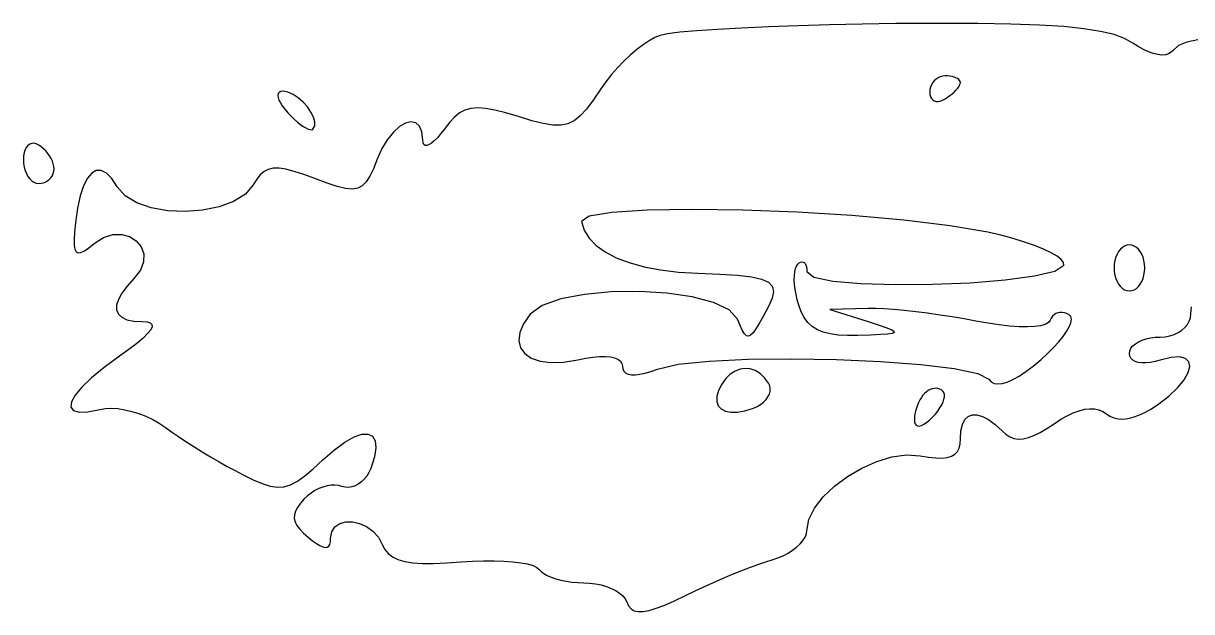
# Model space of a CAD drawing. Header units: millimetres. Extents: x 0 to 1242, y -2208 to 0.
# Drawn here: x 629 to 705, y -625.9 to -587.6 of the extents above; entities that cross this region are included whole.
import ezdxf

# ---------------------------------------------------------------- set-up
doc = ezdxf.new("R2010")
doc.units = ezdxf.units.MM
doc.layers.get('0').update_dxf_attribs({"linetype": 'CONTINUOUS'})

msp = doc.modelspace()

# ---------------------------------------------------------------- linework, layer by layer
for p, q in [((677.514616, -587.80448), (675.75575, -587.8835)), ((679.430418, -587.735), (677.514616, -587.80448)), ((681.470912, -587.67668), (679.430418, -587.735)), ((683.603854, -587.63114), (681.470912, -587.67668)), ((685.797, -587.6), (683.603854, -587.63114)), ((688.638073, -587.580552), (685.797, -587.6)), ((691.127264, -587.588296), (688.638073, -587.580552)), ((693.288231, -587.625164), (691.127264, -587.588296)), ((695.144632, -587.693088), (693.288231, -587.625164)), ((696.720125, -587.794), (695.144632, -587.693088)), ((698.038368, -587.929832), (696.720125, -587.794)), ((670.104669, -588.503459), (669.733472, -588.708152)), ((670.444, -588.365), (670.104669, -588.503459)), ((670.934526, -588.26258), (670.444, -588.365)), ((671.743208, -588.1616), (670.934526, -588.26258)), ((672.837802, -588.06368), (671.743208, -588.1616)), ((674.186064, -587.97044), (672.837802, -588.06368)), ((675.75575, -587.8835), (674.186064, -587.97044)), ((699.123019, -588.102516), (698.038368, -587.929832)), ((699.997736, -588.313984), (699.123019, -588.102516)), ((700.686177, -588.566168), (699.997736, -588.313984)), ((701.212, -588.861), (700.686177, -588.566168)), ((668.927856, -589.286936), (668.509625, -589.646375)), ((669.338503, -588.971753), (668.927856, -589.286936)), ((669.733472, -588.708152), (669.338503, -588.971753)), ((701.566889, -589.092925), (701.212, -588.861)), ((701.910552, -589.28492), (701.566889, -589.092925)), ((702.239683, -589.436415), (701.910552, -589.28492)), ((703.859, -589.315), (703.724161, -589.462965)), ((704.197292, -589.0258), (703.859, -589.315)), ((704.744216, -588.80296), (704.197292, -589.0258)), ((705.450344, -588.64612), (704.744216, -588.80296)), ((668.091904, -590.042744), (667.682787, -590.468717)), ((668.509625, -589.646375), (668.091904, -590.042744)), ((702.550976, -589.54684), (702.239683, -589.436415)), ((702.841125, -589.615625), (702.550976, -589.54684)), ((703.106824, -589.6422), (702.841125, -589.615625)), ((703.344767, -589.625995), (703.106824, -589.6422)), ((703.551648, -589.56644), (703.344767, -589.625995)), ((703.724161, -589.462965), (703.551648, -589.56644)), ((667.682787, -590.468717), (667.290368, -590.916968)), ((666.922741, -591.380171), (666.588, -591.851)), ((667.290368, -590.916968), (666.922741, -591.380171)), ((688.11205, -591.573594), (688.0512, -591.725376)), ((688.1936, -591.434808), (688.11205, -591.573594)), ((688.29375, -591.31125), (688.1936, -591.434808)), ((688.4104, -591.205152), (688.29375, -591.31125)), ((688.54145, -591.118746), (688.4104, -591.205152)), ((688.6848, -591.054264), (688.54145, -591.118746)), ((688.83835, -591.013938), (688.6848, -591.054264)), ((689, -591), (688.83835, -591.013938)), ((689.16165, -591.005787), (689, -591)), ((689.3152, -591.022536), (689.16165, -591.005787)), ((689.45855, -591.049329), (689.3152, -591.022536)), ((689.5896, -591.085248), (689.45855, -591.049329)), ((689.70625, -591.129375), (689.5896, -591.085248)), ((689.8064, -591.180792), (689.70625, -591.129375)), ((689.88795, -591.238581), (689.8064, -591.180792)), ((689.9488, -591.301824), (689.88795, -591.238581)), ((689.88795, -591.712647), (689.9488, -591.611808)), ((689.98685, -591.369603), (689.9488, -591.301824)), ((689.9488, -591.611808), (689.98685, -591.520521)), ((690, -591.441), (689.98685, -591.369603)), ((689.98685, -591.520521), (690, -591.441)), ((645.596414, -592.156843), (645.573008, -592.270976)), ((645.573008, -592.270976), (645.58775, -592.411125)), ((645.58775, -592.411125), (645.639992, -592.574344)), ((645.658616, -592.071672), (645.596414, -592.156843)), ((645.760262, -592.018409), (645.658616, -592.071672)), ((645.902, -592), (645.760262, -592.018409)), ((646.224789, -592.05382), (645.902, -592)), ((646.560112, -592.20232), (646.224789, -592.05382)), ((646.892603, -592.42606), (646.560112, -592.20232)), ((647.206896, -592.7056), (646.892603, -592.42606)), ((666.588, -591.851), (666.091667, -592.576484)), ((688.01315, -591.887922), (688, -592.059)), ((688, -592.059), (688.01315, -592.221954)), ((688, -592.059), (688, -592.059)), ((688.0512, -591.725376), (688.01315, -591.887922)), ((688.01315, -592.221954), (688.0512, -592.360992)), ((688.0512, -592.360992), (688.11205, -592.475178)), ((689, -592.5), (689.16165, -592.394289)), ((689.16165, -592.394289), (689.3152, -592.282632)), ((689.3152, -592.282632), (689.45855, -592.167243)), ((689.45855, -592.167243), (689.5896, -592.050336)), ((689.5896, -592.050336), (689.70625, -591.934125)), ((689.70625, -591.934125), (689.8064, -591.820824)), ((689.8064, -591.820824), (689.88795, -591.712647)), ((645.639992, -592.574344), (645.729086, -592.757687)), ((645.729086, -592.757687), (645.854384, -592.958208)), ((645.854384, -592.958208), (646.015238, -593.172961)), ((646.015238, -593.172961), (646.211, -593.399)), ((647.487625, -593.0215), (647.206896, -592.7056)), ((647.719424, -593.35432), (647.487625, -593.0215)), ((658.1365, -593.117), (657.747128, -593.226896)), ((658.579272, -593.083424), (658.1365, -593.117)), ((659.092376, -593.123252), (658.579272, -593.083424)), ((659.692744, -593.233568), (659.092376, -593.123252)), ((665.654776, -593.157872), (665.251689, -593.603768)), ((666.091667, -592.576484), (665.654776, -593.157872)), ((688.11205, -592.475178), (688.1936, -592.563576)), ((688.1936, -592.563576), (688.29375, -592.62525)), ((688.29375, -592.62525), (688.4104, -592.659264)), ((688.4104, -592.659264), (688.54145, -592.664682)), ((688.54145, -592.664682), (688.6848, -592.640568)), ((688.6848, -592.640568), (688.83835, -592.585986)), ((688.83835, -592.585986), (689, -592.5)), ((646.211, -593.399), (646.423995, -593.620927)), ((646.211, -593.399), (646.211, -593.399)), ((646.423995, -593.620927), (646.63528, -593.823216)), ((646.63528, -593.823216), (646.841405, -594.003629)), ((647.886927, -593.68462), (647.719424, -593.35432)), ((647.974768, -593.99296), (647.886927, -593.68462)), ((657.060856, -593.687312), (656.730092, -594.043664)), ((657.394224, -593.416028), (657.060856, -593.687312)), ((657.747128, -593.226896), (657.394224, -593.416028)), ((660.397308, -593.411456), (659.692744, -593.233568)), ((661.223, -593.654), (660.397308, -593.411456)), ((662.107323, -593.915636), (661.223, -593.654)), ((662.845984, -594.102008), (662.107323, -593.915636)), ((664.856768, -593.922776), (664.444375, -594.1235)), ((665.251689, -593.603768), (664.856768, -593.922776)), ((646.841405, -594.003629), (647.03892, -594.159928)), ((647.03892, -594.159928), (647.224375, -594.289875)), ((647.224375, -594.289875), (647.39432, -594.391232)), ((647.39432, -594.391232), (647.545305, -594.461761)), ((647.545305, -594.461761), (647.67388, -594.499224)), ((647.67388, -594.499224), (647.776595, -594.501383)), ((647.776595, -594.501383), (647.85, -594.466)), ((647.85, -594.466), (647.967581, -594.2599)), ((647.967581, -594.2599), (647.974768, -593.99296)), ((653.088657, -594.659126), (652.701248, -595.137304)), ((653.484544, -594.304032), (653.088657, -594.659126)), ((653.870375, -594.07975), (653.484544, -594.304032)), ((654.227616, -593.994008), (653.870375, -594.07975)), ((654.537733, -594.054534), (654.227616, -593.994008)), ((654.782192, -594.269056), (654.537733, -594.054534)), ((654.942459, -594.645302), (654.782192, -594.269056)), ((655, -595.191), (654.942459, -594.645302)), ((656.385, -594.488), (656.161054, -594.778575)), ((656.730092, -594.043664), (656.385, -594.488)), ((663.464621, -594.204512), (662.845984, -594.102008)), ((663.988872, -594.214544), (663.464621, -594.204512)), ((664.444375, -594.1235), (663.988872, -594.214544)), ((629.4104, -595.437536), (629.29375, -595.521625)), ((629.54145, -595.391343), (629.4104, -595.437536)), ((629.6848, -595.385032), (629.54145, -595.391343)), ((629.83835, -595.420589), (629.6848, -595.385032)), ((630, -595.5), (629.83835, -595.420589)), ((652.701248, -595.137304), (652.340851, -595.730838)), ((655.018206, -595.358615), (655, -595.191)), ((655.070888, -595.46944), (655.018206, -595.358615)), ((655.155142, -595.524945), (655.070888, -595.46944)), ((655.568296, -595.37424), (655.40675, -595.475875)), ((655.749798, -595.223165), (655.568296, -595.37424)), ((655.948352, -595.02412), (655.749798, -595.223165)), ((656.161054, -594.778575), (655.948352, -595.02412)), ((629.01315, -596.197221), (629, -596.441)), ((629.0512, -595.981408), (629.01315, -596.197221)), ((629.11205, -595.795547), (629.0512, -595.981408)), ((629.1936, -595.641624), (629.11205, -595.795547)), ((629.29375, -595.521625), (629.1936, -595.641624)), ((630.16165, -595.612286), (630, -595.5)), ((630.3152, -595.742968), (630.16165, -595.612286)), ((630.45855, -595.888782), (630.3152, -595.742968)), ((630.5896, -596.046464), (630.45855, -595.888782)), ((630.70625, -596.21275), (630.5896, -596.046464)), ((630.8064, -596.384376), (630.70625, -596.21275)), ((652.340851, -595.730838), (652.026, -596.432)), ((655.268064, -595.5266), (655.155142, -595.524945)), ((655.40675, -595.475875), (655.268064, -595.5266)), ((629, -596.441), (629.01315, -596.692903)), ((629, -596.441), (629, -596.441)), ((629.01315, -596.692903), (629.0512, -596.932224)), ((629.0512, -596.932224), (629.11205, -597.155681)), ((630.88795, -596.558078), (630.8064, -596.384376)), ((630.9488, -596.730592), (630.88795, -596.558078)), ((630.98685, -596.898654), (630.9488, -596.730592)), ((631, -597.059), (630.98685, -596.898654)), ((652.026, -596.432), (651.782516, -597.044075)), ((629.11205, -597.155681), (629.1936, -597.359992)), ((629.1936, -597.359992), (629.29375, -597.541875)), ((629.29375, -597.541875), (629.4104, -597.698048)), ((629.4104, -597.698048), (629.54145, -597.825229)), ((630.5896, -597.817952), (630.70625, -597.72375)), ((630.70625, -597.72375), (630.8064, -597.614008)), ((630.8064, -597.614008), (630.88795, -597.490694)), ((630.88795, -597.490694), (630.9488, -597.355776)), ((630.9488, -597.355776), (630.98685, -597.211222)), ((630.98685, -597.211222), (631, -597.059)), ((633.169048, -597.657336), (632.919934, -598.153213)), ((633.44725, -597.323375), (633.169048, -597.657336)), ((633.749752, -597.155464), (633.44725, -597.323375)), ((634.071766, -597.157737), (633.749752, -597.155464)), ((634.408504, -597.334328), (634.071766, -597.157737)), ((634.755178, -597.689371), (634.408504, -597.334328)), ((635.107, -598.227), (634.755178, -597.689371)), ((644.192276, -597.727958), (643.97, -598.09)), ((644.420528, -597.440784), (644.192276, -597.727958)), ((644.667392, -597.227206), (644.420528, -597.440784)), ((644.945504, -597.085952), (644.667392, -597.227206)), ((645.2675, -597.01575), (644.945504, -597.085952)), ((645.646016, -597.015328), (645.2675, -597.01575)), ((646.093688, -597.083414), (645.646016, -597.015328)), ((646.623152, -597.218736), (646.093688, -597.083414)), ((647.247044, -597.420022), (646.623152, -597.218736)), ((647.978, -597.686), (647.247044, -597.420022)), ((648.771204, -597.977075), (647.978, -597.686)), ((651.553648, -597.5324), (651.320472, -597.902825)), ((651.782516, -597.044075), (651.553648, -597.5324)), ((629.54145, -597.825229), (629.6848, -597.920136)), ((629.6848, -597.920136), (629.83835, -597.979487)), ((629.83835, -597.979487), (630, -598)), ((630, -598), (630.16165, -597.987638)), ((630.16165, -597.987638), (630.3152, -597.951864)), ((630.3152, -597.951864), (630.45855, -597.894646)), ((630.45855, -597.894646), (630.5896, -597.817952)), ((632.919934, -598.153213), (632.704696, -598.806872)), ((635.620898, -598.81927), (635.107, -598.227)), ((643.97, -598.09), (643.450162, -598.69815)), ((649.427632, -598.1912), (648.771204, -597.977075)), ((649.966208, -598.322525), (649.427632, -598.1912)), ((650.405856, -598.3652), (649.966208, -598.322525)), ((650.7655, -598.313375), (650.405856, -598.3652)), ((651.064064, -598.1612), (650.7655, -598.313375)), ((651.320472, -597.902825), (651.064064, -598.1612)), ((632.704696, -598.806872), (632.528122, -599.614179)), ((636.381744, -599.27432), (635.620898, -598.81927)), ((642.684696, -599.17676), (641.735174, -599.52487)), ((643.450162, -598.69815), (642.684696, -599.17676)), ((632.528122, -599.614179), (632.395, -600.571)), ((637.327966, -599.59311), (636.381744, -599.27432)), ((638.397992, -599.7766), (637.327966, -599.59311)), ((639.53025, -599.82575), (638.397992, -599.7766)), ((640.663168, -599.74152), (639.53025, -599.82575)), ((641.735174, -599.52487), (640.663168, -599.74152)), ((667.313424, -599.883912), (665.820713, -600.127244)), ((669.609091, -599.742808), (667.313424, -599.883912)), ((672.512672, -599.698736), (669.609091, -599.742808)), ((675.829125, -599.7465), (672.512672, -599.698736)), ((679.363408, -599.880904), (675.829125, -599.7465)), ((682.920479, -600.096752), (679.363408, -599.880904)), ((632.395, -600.571), (632.338914, -601.164454)), ((665.820713, -600.127244), (665.326, -600.478)), ((665.326, -600.478), (665.500531, -601.041674)), ((665.326, -600.478), (665.326, -600.478)), ((686.305296, -600.388848), (682.920479, -600.096752)), ((689.322817, -600.751996), (686.305296, -600.388848)), ((691.778, -601.181), (689.322817, -600.751996)), ((632.338914, -601.164454), (632.311832, -601.644472)), ((633.603, -601.915), (634.216445, -601.5216)), ((634.216445, -601.5216), (634.8256, -601.33184)), ((634.8256, -601.33184), (635.402595, -601.32118)), ((635.402595, -601.32118), (635.91956, -601.46508)), ((635.91956, -601.46508), (636.348625, -601.739)), ((665.500531, -601.041674), (665.820928, -601.562112)), ((692.626889, -601.379992), (691.778, -601.181)), ((693.424832, -601.594176), (692.626889, -601.379992)), ((632.311832, -601.644472), (632.317618, -602.015338)), ((632.317618, -602.015338), (632.360136, -602.281336)), ((632.360136, -602.281336), (632.44325, -602.44675)), ((632.974808, -602.382328), (633.258946, -602.188246)), ((633.258946, -602.188246), (633.603, -601.915)), ((636.348625, -601.739), (636.66192, -602.1184)), ((636.66192, -602.1184), (636.831575, -602.57874)), ((665.820928, -601.562112), (666.281197, -602.036638)), ((666.281197, -602.036638), (666.875344, -602.462576)), ((694.161443, -601.819064), (693.424832, -601.594176)), ((694.826336, -602.050168), (694.161443, -601.819064)), ((695.409125, -602.283), (694.826336, -602.050168)), ((695.899424, -602.513072), (695.409125, -602.283)), ((700.4104, -602.2904), (700.29375, -602.440625)), ((700.54145, -602.168075), (700.4104, -602.2904)), ((700.6848, -602.0768), (700.54145, -602.168075)), ((700.83835, -602.019725), (700.6848, -602.0768)), ((701, -602), (700.83835, -602.019725)), ((701.16165, -602.019725), (701, -602)), ((701.3152, -602.0768), (701.16165, -602.019725)), ((701.45855, -602.168075), (701.3152, -602.0768)), ((701.5896, -602.2904), (701.45855, -602.168075)), ((701.70625, -602.440625), (701.5896, -602.2904)), ((632.44325, -602.44675), (632.570824, -602.515864)), ((632.570824, -602.515864), (632.746722, -602.492962)), ((632.746722, -602.492962), (632.974808, -602.382328)), ((636.831575, -602.57874), (636.82972, -603.09548)), ((666.875344, -602.462576), (667.597375, -602.83725)), ((667.597375, -602.83725), (668.441296, -603.157984)), ((696.286847, -602.735896), (695.899424, -602.513072)), ((696.561008, -602.946984), (696.286847, -602.735896)), ((696.711521, -603.141848), (696.561008, -602.946984)), ((700.0512, -603.0272), (700.01315, -603.257525)), ((700.11205, -602.812175), (700.0512, -603.0272)), ((700.1936, -602.6156), (700.11205, -602.812175)), ((700.29375, -602.440625), (700.1936, -602.6156)), ((701.8064, -602.6156), (701.70625, -602.440625)), ((701.88795, -602.812175), (701.8064, -602.6156)), ((701.9488, -603.0272), (701.88795, -602.812175)), ((701.98685, -603.257525), (701.9488, -603.0272)), ((636.628485, -603.64408), (636.2, -604.2)), ((636.82972, -603.09548), (636.628485, -603.64408)), ((668.441296, -603.157984), (669.401113, -603.422102)), ((669.401113, -603.422102), (670.470832, -603.626928)), ((670.470832, -603.626928), (671.644459, -603.769786)), ((671.644459, -603.769786), (672.916, -603.848)), ((679.187496, -604.008288), (679.211288, -603.761559)), ((679.211288, -603.761559), (679.256032, -603.550536)), ((679.256032, -603.550536), (679.321884, -603.380817)), ((679.321884, -603.380817), (679.409, -603.258)), ((679.409, -603.258), (679.504523, -603.17662)), ((679.504523, -603.17662), (679.595264, -603.1268)), ((679.595264, -603.1268), (679.679981, -603.10752)), ((679.679981, -603.10752), (679.757432, -603.11776)), ((679.757432, -603.11776), (679.826375, -603.1565)), ((679.826375, -603.1565), (679.885568, -603.22272)), ((679.885568, -603.22272), (679.933769, -603.3154)), ((679.933769, -603.3154), (679.969736, -603.43352)), ((679.969736, -603.43352), (679.992227, -603.57606)), ((679.992227, -603.57606), (680, -603.742)), ((680, -603.742), (680.455883, -604.102186)), ((694.810496, -604.025872), (696.147107, -603.702634)), ((696.147107, -603.702634), (696.728, -603.316)), ((696.728, -603.316), (696.711521, -603.141848)), ((700.01315, -603.257525), (700, -603.5)), ((700, -603.5), (700.01315, -603.742475)), ((700, -603.5), (700, -603.5)), ((700.01315, -603.742475), (700.0512, -603.9728)), ((701.9488, -603.9728), (701.98685, -603.742475)), ((702, -603.5), (701.98685, -603.257525)), ((701.98685, -603.742475), (702, -603.5)), ((636.2, -604.2), (635.747503, -604.691257)), ((672.916, -603.848), (674.339417, -603.905583)), ((674.339417, -603.905583), (675.490776, -603.979864)), ((675.490776, -603.979864), (676.388839, -604.083341)), ((676.388839, -604.083341), (677.052368, -604.228512)), ((677.052368, -604.228512), (677.500125, -604.427875)), ((677.500125, -604.427875), (677.750872, -604.693928)), ((679.1845, -604.285125), (679.187496, -604.008288)), ((679.202144, -604.586472), (679.1845, -604.285125)), ((679.240272, -604.906731), (679.202144, -604.586472)), ((680.455883, -604.102186), (681.695264, -604.359808)), ((681.695264, -604.359808), (683.525741, -604.519762)), ((683.525741, -604.519762), (685.754912, -604.586944)), ((685.754912, -604.586944), (688.190375, -604.56625)), ((688.190375, -604.56625), (690.639728, -604.462576)), ((690.639728, -604.462576), (692.910569, -604.280818)), ((692.910569, -604.280818), (694.810496, -604.025872)), ((700.0512, -603.9728), (700.11205, -604.187825)), ((700.11205, -604.187825), (700.1936, -604.3844)), ((700.1936, -604.3844), (700.29375, -604.559375)), ((700.29375, -604.559375), (700.4104, -604.7096)), ((701.5896, -604.7096), (701.70625, -604.559375)), ((701.70625, -604.559375), (701.8064, -604.3844)), ((701.8064, -604.3844), (701.88795, -604.187825)), ((701.88795, -604.187825), (701.9488, -603.9728)), ((635.409024, -605.143616), (635.183981, -605.554059)), ((635.747503, -604.691257), (635.409024, -605.143616)), ((665.529244, -605.222828), (663.995256, -605.512592)), ((667.265288, -605.068376), (665.529244, -605.222828)), ((669.0885, -605.0465), (667.265288, -605.068376)), ((670.883992, -605.154464), (669.0885, -605.0465)), ((672.536876, -605.389532), (670.883992, -605.154464)), ((677.823371, -605.039169), (677.736384, -605.476096)), ((677.750872, -604.693928), (677.823371, -605.039169)), ((679.298728, -605.240304), (679.240272, -604.906731)), ((679.377356, -605.581593), (679.298728, -605.240304)), ((700.4104, -604.7096), (700.54145, -604.831925)), ((700.54145, -604.831925), (700.6848, -604.9232)), ((700.6848, -604.9232), (700.83835, -604.980275)), ((700.83835, -604.980275), (701, -605)), ((701, -605), (701.16165, -604.980275)), ((701.16165, -604.980275), (701.3152, -604.9232)), ((701.3152, -604.9232), (701.45855, -604.831925)), ((701.45855, -604.831925), (701.5896, -604.7096)), ((635.183981, -605.554059), (635.071792, -605.919568)), ((635.071792, -605.919568), (635.071875, -606.237125)), ((662.778212, -605.940404), (661.993, -606.509)), ((663.995256, -605.512592), (662.778212, -605.940404)), ((673.932264, -605.748968), (672.536876, -605.389532)), ((674.955268, -606.230036), (673.932264, -605.748968)), ((677.508673, -606.017207), (677.159, -606.675)), ((677.736384, -605.476096), (677.508673, -606.017207)), ((679.476, -605.925), (679.377356, -605.581593)), ((679.639222, -606.361405), (679.476, -605.925)), ((705.01315, -606.257525), (705.0512, -606.0272)), ((635.071875, -606.237125), (635.183648, -606.503712)), ((635.183648, -606.503712), (635.406529, -606.716311)), ((635.406529, -606.716311), (635.739936, -606.871904)), ((635.739936, -606.871904), (636.183287, -606.967473)), ((661.993, -606.509), (661.555273, -607.136318)), ((675.491, -606.83), (674.955268, -606.230036)), ((675.655127, -607.240677), (675.491, -606.83)), ((677.159, -606.675), (676.901183, -607.124813)), ((679.835816, -606.73664), (679.639222, -606.361405)), ((680.071674, -607.053735), (679.835816, -606.73664)), ((684, -606.143), (681.5, -606.199)), ((681.5, -606.199), (684, -607)), ((684.4633, -606.145413), (684, -606.143)), ((685.0184, -606.170104), (684.4633, -606.145413)), ((685.6506, -606.215351), (685.0184, -606.170104)), ((686.3452, -606.279432), (685.6506, -606.215351)), ((687.0875, -606.360625), (686.3452, -606.279432)), ((687.8628, -606.457208), (687.0875, -606.360625)), ((688.6564, -606.567459), (687.8628, -606.457208)), ((689.4536, -606.689656), (688.6564, -606.567459)), ((690.2397, -606.822077), (689.4536, -606.689656)), ((691, -606.963), (690.2397, -606.822077)), ((695.901286, -606.771506), (695.835, -606.914)), ((695.987408, -606.650528), (695.901286, -606.771506)), ((696.090762, -606.551822), (695.987408, -606.650528)), ((696.208744, -606.476144), (696.090762, -606.551822)), ((696.33875, -606.42425), (696.208744, -606.476144)), ((696.478176, -606.396896), (696.33875, -606.42425)), ((696.624418, -606.394838), (696.478176, -606.396896)), ((696.774872, -606.418832), (696.624418, -606.394838)), ((696.926934, -606.469634), (696.774872, -606.418832)), ((697.078, -606.548), (696.926934, -606.469634)), ((697.18865, -606.669771), (697.078, -606.548)), ((697.18717, -607.069397), (697.22376, -606.845608)), ((697.22376, -606.845608), (697.18865, -606.669771)), ((704.898656, -606.975872), (704.973997, -606.744419)), ((704.973997, -606.744419), (705, -606.5)), ((705, -606.5), (705.01315, -606.257525)), ((636.183287, -606.967473), (636.736, -607)), ((636.736, -607), (637.048527, -607.020718)), ((637.048527, -607.020718), (637.260776, -607.083664)), ((637.287875, -607.53775), (637.091032, -607.781488)), ((637.260776, -607.083664), (637.371949, -607.190026)), ((637.381248, -607.340992), (637.287875, -607.53775)), ((637.371949, -607.190026), (637.381248, -607.340992)), ((661.555273, -607.136318), (661.311064, -607.716344)), ((675.800216, -607.558456), (675.655127, -607.240677)), ((675.933629, -607.782659), (675.800216, -607.558456)), ((676.683224, -607.476304), (676.497761, -607.730151)), ((676.901183, -607.124813), (676.683224, -607.476304)), ((680.352688, -607.31572), (680.071674, -607.053735)), ((680.68475, -607.525625), (680.352688, -607.31572)), ((681.073752, -607.68648), (680.68475, -607.525625)), ((684, -607), (684.643807, -607.20853)), ((684.643807, -607.20853), (685.138856, -607.37824)), ((685.138856, -607.37824), (685.481589, -607.51381)), ((685.481589, -607.51381), (685.668448, -607.61992)), ((685.668448, -607.61992), (685.695875, -607.70125)), ((691.789671, -607.105241), (691, -606.963)), ((692.526008, -607.214608), (691.789671, -607.105241)), ((693.203497, -607.291167), (692.526008, -607.214608)), ((693.816624, -607.334984), (693.203497, -607.291167)), ((694.359875, -607.346125), (693.816624, -607.334984)), ((694.827736, -607.324656), (694.359875, -607.346125)), ((695.214693, -607.270643), (694.827736, -607.324656)), ((695.515232, -607.184152), (695.214693, -607.270643)), ((695.723839, -607.065249), (695.515232, -607.184152)), ((695.835, -606.914), (695.723839, -607.065249)), ((696.6856, -607.967336), (696.91425, -607.636375)), ((696.91425, -607.636375), (697.08272, -607.335024)), ((697.08272, -607.335024), (697.18717, -607.069397)), ((704.183952, -607.711904), (704.416625, -607.562375)), ((704.416625, -607.562375), (704.615968, -607.387856)), ((704.615968, -607.387856), (704.777979, -607.191353)), ((704.777979, -607.191353), (704.898656, -606.975872)), ((636.789921, -608.073394), (636.383744, -608.414656)), ((637.091032, -607.781488), (636.789921, -608.073394)), ((661.311064, -607.716344), (661.250131, -608.239286)), ((661.250131, -608.239286), (661.362232, -608.695352)), ((676.062728, -607.912608), (675.933629, -607.782659)), ((676.194875, -607.947625), (676.062728, -607.912608)), ((676.337432, -607.887032), (676.194875, -607.947625)), ((676.497761, -607.730151), (676.337432, -607.887032)), ((681.525586, -607.801315), (681.073752, -607.68648)), ((682.046144, -607.87316), (681.525586, -607.801315)), ((682.641318, -607.905045), (682.046144, -607.87316)), ((683.317, -607.9), (682.641318, -607.905045)), ((684.140103, -607.87237), (683.317, -607.9)), ((684.785984, -607.84336), (684.140103, -607.87237)), ((685.258201, -607.80829), (684.785984, -607.84336)), ((685.560312, -607.76248), (685.258201, -607.80829)), ((685.695875, -607.70125), (685.560312, -607.76248)), ((696.06312, -608.693632), (696.40061, -608.321793)), ((696.40061, -608.321793), (696.6856, -607.967336)), ((701.3872, -608.437832), (701.5875, -608.313375)), ((701.5875, -608.313375), (701.8208, -608.206528)), ((701.8208, -608.206528), (702.0829, -608.119529)), ((702.0829, -608.119529), (702.3696, -608.054616)), ((702.3696, -608.054616), (702.6767, -608.014027)), ((702.6767, -608.014027), (703, -608)), ((703, -608), (703.325973, -607.980491)), ((703.325973, -607.980491), (703.634624, -607.923968)), ((703.634624, -607.923968), (703.921951, -607.833437)), ((703.921951, -607.833437), (704.183952, -607.711904)), ((635.871703, -608.806462), (635.253, -609.25)), ((636.383744, -608.414656), (635.871703, -608.806462)), ((661.362232, -608.695352), (661.637125, -609.07475)), ((661.637125, -609.07475), (662.064568, -609.367688)), ((695.246, -609.465), (695.67697, -609.076739)), ((695.67697, -609.076739), (696.06312, -608.693632)), ((701, -609.067), (701.0263, -608.894483)), ((701.025031, -609.237911), (701, -609.067)), ((701.0263, -608.894483), (701.1024, -608.730624)), ((701.1024, -608.730624), (701.2241, -608.577661)), ((701.2241, -608.577661), (701.3872, -608.437832)), ((635.253, -609.25), (634.255327, -609.984299)), ((662.064568, -609.367688), (662.634319, -609.564374)), ((662.634319, -609.564374), (663.336136, -609.655016)), ((663.336136, -609.655016), (664.159777, -609.629822)), ((664.159777, -609.629822), (665.095, -609.479)), ((665.095, -609.479), (665.607422, -609.378761)), ((665.607422, -609.378761), (666.078336, -609.311168)), ((666.078336, -609.311168), (666.504814, -609.275807)), ((666.504814, -609.275807), (666.883928, -609.272264)), ((666.883928, -609.272264), (667.21275, -609.300125)), ((667.21275, -609.300125), (667.488352, -609.358976)), ((667.488352, -609.358976), (667.707806, -609.448403)), ((667.707806, -609.448403), (667.868184, -609.567992)), ((667.868184, -609.567992), (667.966558, -609.717329)), ((667.966558, -609.717329), (668, -609.896)), ((668, -609.896), (668.023842, -610.082438)), ((670.269, -610.088), (671.62213, -609.777155)), ((671.62213, -609.777155), (673.65248, -609.56504)), ((673.65248, -609.56504), (676.17309, -609.445985)), ((676.17309, -609.445985), (678.997, -609.41432)), ((678.997, -609.41432), (681.93725, -609.464375)), ((681.93725, -609.464375), (684.80688, -609.59048)), ((684.80688, -609.59048), (687.41893, -609.786965)), ((687.41893, -609.786965), (689.58644, -610.04816)), ((694.256064, -610.246576), (694.733833, -609.887882)), ((694.733833, -609.887882), (695.246, -609.465)), ((701.097888, -609.382368), (701.025031, -609.237911)), ((701.215217, -609.499657), (701.097888, -609.382368)), ((701.373664, -609.589064), (701.215217, -609.499657)), ((701.569875, -609.649875), (701.373664, -609.589064)), ((701.800496, -609.681376), (701.569875, -609.649875)), ((702.062173, -609.682853), (701.800496, -609.681376)), ((702.351552, -609.653592), (702.062173, -609.682853)), ((702.665279, -609.592879), (702.351552, -609.653592)), ((703, -609.5), (702.665279, -609.592879)), ((703.716533, -609.324364), (703, -609.5)), ((704.267184, -609.294552), (703.716533, -609.324364)), ((704.652931, -609.394808), (704.267184, -609.294552)), ((704.874752, -609.609376), (704.652931, -609.394808)), ((704.933625, -609.9225), (704.874752, -609.609376)), ((633.441536, -610.658952), (632.815269, -611.263993)), ((634.255327, -609.984299), (633.441536, -610.658952)), ((668.023842, -610.082438), (668.094856, -610.231904)), ((668.094856, -610.231904), (668.212274, -610.344326)), ((668.212274, -610.344326), (668.375328, -610.419632)), ((668.375328, -610.419632), (668.58325, -610.45775)), ((668.58325, -610.45775), (668.835272, -610.458608)), ((668.835272, -610.458608), (669.130626, -610.422134)), ((669.130626, -610.422134), (669.468544, -610.348256)), ((669.468544, -610.348256), (669.848258, -610.236902)), ((669.848258, -610.236902), (670.269, -610.088)), ((675.01664, -610.418808), (674.72408, -610.703331)), ((675.32966, -610.213557), (675.01664, -610.418808)), ((675.65612, -610.087704), (675.32966, -610.213557)), ((675.989, -610.041375), (675.65612, -610.087704)), ((676.32128, -610.074696), (675.989, -610.041375)), ((676.64594, -610.187793), (676.32128, -610.074696)), ((676.95596, -610.380792), (676.64594, -610.187793)), ((677.24432, -610.653819), (676.95596, -610.380792)), ((677.504, -611.007), (677.24432, -610.653819)), ((689.58644, -610.04816), (691.12245, -610.368395)), ((691.12245, -610.368395), (691.84, -610.742)), ((693.409312, -610.769288), (693.814091, -610.540554)), ((693.814091, -610.540554), (694.256064, -610.246576)), ((704.566439, -610.781392), (704.830528, -610.318424)), ((704.830528, -610.318424), (704.933625, -609.9225)), ((632.815269, -611.263993), (632.380168, -611.789456)), ((674.459, -611.067), (674.24147, -611.492437)), ((674.72408, -610.703331), (674.459, -611.067)), ((674.459, -611.067), (674.459, -611.067)), ((677.583665, -611.177941), (677.504, -611.007)), ((677.61824, -611.356088), (677.583665, -611.177941)), ((677.609795, -611.538027), (677.61824, -611.356088)), ((688.030258, -611.418888), (687.903312, -611.483112)), ((688.159736, -611.373576), (688.030258, -611.418888)), ((688.28925, -611.3475), (688.159736, -611.373576)), ((688.416304, -611.340984), (688.28925, -611.3475)), ((688.538402, -611.354352), (688.416304, -611.340984)), ((688.653048, -611.387928), (688.538402, -611.354352)), ((688.757746, -611.442036), (688.653048, -611.387928)), ((691.84, -610.742), (691.992257, -610.915818)), ((691.992257, -610.915818), (692.190096, -611.021224)), ((692.190096, -611.021224), (692.432119, -611.058746)), ((692.432119, -611.058746), (692.716928, -611.028912)), ((692.716928, -611.028912), (693.043125, -610.93225)), ((693.043125, -610.93225), (693.409312, -610.769288)), ((703.559197, -611.845436), (704.142336, -611.295648)), ((704.142336, -611.295648), (704.566439, -610.781392)), ((632.380168, -611.789456), (632.139875, -612.225375)), ((674.24147, -611.492437), (674.13632, -611.871896)), ((674.13632, -611.871896), (674.13671, -612.200199)), ((674.13671, -612.200199), (674.2358, -612.472168)), ((677.187215, -612.235423), (677.34704, -612.072456)), ((677.34704, -612.072456), (677.472125, -611.899625)), ((677.472125, -611.899625), (677.5604, -611.720344)), ((677.5604, -611.720344), (677.609795, -611.538027)), ((687.361081, -612.088065), (687.273672, -612.25964)), ((687.456704, -611.92972), (687.361081, -612.088065)), ((687.559143, -611.788175), (687.456704, -611.92972)), ((687.667, -611.667), (687.559143, -611.788175)), ((687.781394, -611.565924), (687.667, -611.667)), ((687.667, -611.667), (687.667, -611.667)), ((687.903312, -611.483112), (687.781394, -611.565924)), ((688.85, -611.517), (688.757746, -611.442036)), ((688.917913, -611.616035), (688.85, -611.517)), ((688.867125, -612.229375), (688.925392, -612.0506)), ((688.952184, -611.74036), (688.917913, -611.616035)), ((688.925392, -612.0506), (688.954211, -611.886405)), ((688.954211, -611.886405), (688.952184, -611.74036)), ((702.818, -612.415), (703.559197, -611.845436)), ((632.139875, -612.225375), (632.098032, -612.561784)), ((632.098032, -612.561784), (632.258281, -612.788717)), ((632.258281, -612.788717), (632.624264, -612.896208)), ((632.624264, -612.896208), (633.199623, -612.874291)), ((633.199623, -612.874291), (633.988, -612.713)), ((633.988, -612.713), (634.339254, -612.651034)), ((634.339254, -612.651034), (634.730672, -612.635112)), ((634.730672, -612.635112), (635.153338, -612.662798)), ((635.153338, -612.662798), (635.598336, -612.731656)), ((635.598336, -612.731656), (636.05675, -612.83925)), ((636.05675, -612.83925), (636.519664, -612.983144)), ((674.2358, -612.472168), (674.42675, -612.682625)), ((674.42675, -612.682625), (674.70272, -612.826392)), ((674.70272, -612.826392), (675.05687, -612.898291)), ((675.05687, -612.898291), (675.48236, -612.893144)), ((675.48236, -612.893144), (675.97235, -612.805773)), ((675.97235, -612.805773), (676.52, -612.631)), ((676.52, -612.631), (676.771625, -612.518109)), ((676.771625, -612.518109), (676.99472, -612.385112)), ((676.99472, -612.385112), (677.187215, -612.235423)), ((687.074709, -612.818045), (687.034136, -613.00684)), ((687.129088, -612.6282), (687.074709, -612.818045)), ((687.195875, -612.440875), (687.129088, -612.6282)), ((687.273672, -612.25964), (687.195875, -612.440875)), ((688.367537, -613.018875), (688.529616, -612.81748)), ((688.529616, -612.81748), (688.667839, -612.616385)), ((688.667839, -612.616385), (688.780808, -612.41916)), ((688.780808, -612.41916), (688.867125, -612.229375)), ((696.945536, -613.122752), (697.341809, -612.934998)), ((697.341809, -612.934998), (697.718288, -612.796096)), ((697.718288, -612.796096), (698.073875, -612.70625)), ((698.073875, -612.70625), (698.407472, -612.665664)), ((698.407472, -612.665664), (698.717981, -612.674542)), ((698.717981, -612.674542), (699.004304, -612.733088)), ((699.004304, -612.733088), (699.265343, -612.841506)), ((699.265343, -612.841506), (699.5, -613)), ((701.617283, -613.092988), (702.000992, -612.914272)), ((702.000992, -612.914272), (702.401609, -612.688204)), ((702.401609, -612.688204), (702.818, -612.415)), ((636.519664, -612.983144), (636.978162, -613.160902)), ((636.978162, -613.160902), (637.423328, -613.370088)), ((637.423328, -613.370088), (637.846246, -613.608266)), ((637.846246, -613.608266), (638.238, -613.873)), ((687.008767, -613.191015), (687, -613.367)), ((687, -613.367), (687.013765, -613.534277)), ((687.034136, -613.00684), (687.008767, -613.191015)), ((687.013765, -613.534277), (687.0542, -613.660616)), ((687.0542, -613.660616), (687.120015, -613.746179)), ((687.45684, -613.759832), (687.611275, -613.683911)), ((687.611275, -613.683911), (687.78464, -613.568024)), ((687.78464, -613.568024), (687.975645, -613.412333)), ((687.975645, -613.412333), (688.183, -613.217)), ((688.183, -613.217), (688.367537, -613.018875)), ((690.033172, -614.103013), (690.130016, -613.690144)), ((690.130016, -613.690144), (690.286524, -613.379131)), ((690.286524, -613.379131), (690.498688, -613.170712)), ((690.498688, -613.170712), (690.7625, -613.065625)), ((690.7625, -613.065625), (691.073952, -613.064608)), ((691.073952, -613.064608), (691.429036, -613.168399)), ((691.429036, -613.168399), (691.823744, -613.377736)), ((691.823744, -613.377736), (692.254068, -613.693357)), ((692.254068, -613.693357), (692.716, -614.116)), ((695.620147, -613.963207), (696.098, -613.644)), ((696.098, -613.644), (696.530567, -613.359154)), ((696.530567, -613.359154), (696.945536, -613.122752)), ((699.5, -613), (699.733601, -613.158796)), ((699.733601, -613.158796), (699.992048, -613.268728)), ((699.992048, -613.268728), (700.274207, -613.330012)), ((700.274207, -613.330012), (700.578944, -613.342864)), ((700.578944, -613.342864), (700.905125, -613.3075)), ((700.905125, -613.3075), (701.251616, -613.224136)), ((701.251616, -613.224136), (701.617283, -613.092988)), ((638.238, -613.873), (638.639835, -614.162895)), ((638.639835, -614.162895), (639.09192, -614.47388)), ((639.09192, -614.47388), (639.583725, -614.799505)), ((650.534396, -614.50888), (651.039072, -614.3344)), ((651.039072, -614.3344), (651.442, -614.3185)), ((651.442, -614.3185), (651.734168, -614.45956)), ((651.734168, -614.45956), (651.906564, -614.75596)), ((687.120015, -613.746179), (687.20992, -613.791128)), ((687.20992, -613.791128), (687.322625, -613.795625)), ((687.322625, -613.795625), (687.45684, -613.759832)), ((690, -614.617), (690.033172, -614.103013)), ((692.716, -614.116), (692.965163, -614.333823)), ((692.965163, -614.333823), (693.222864, -614.494304)), ((694.423408, -614.551168), (694.787069, -614.416209)), ((694.787069, -614.416209), (695.184576, -614.220416)), ((695.184576, -614.220416), (695.620147, -613.963207)), ((639.583725, -614.799505), (640.10472, -615.13332)), ((640.10472, -615.13332), (640.644375, -615.468875)), ((649.255848, -615.34006), (649.936984, -614.84356)), ((649.936984, -614.84356), (650.534396, -614.50888)), ((651.950176, -615.20608), (651.855992, -615.8083)), ((651.906564, -614.75596), (651.950176, -615.20608)), ((689.803062, -615.459904), (689.914968, -615.231576)), ((689.914968, -615.231576), (689.979366, -614.951132)), ((689.979366, -614.951132), (690, -614.617)), ((693.222864, -614.494304), (693.493321, -614.596861)), ((693.493321, -614.596861), (693.780752, -614.640912)), ((693.780752, -614.640912), (694.089375, -614.625875)), ((694.089375, -614.625875), (694.423408, -614.551168)), ((640.644375, -615.468875), (641.19216, -615.79972)), ((641.19216, -615.79972), (641.737545, -616.119405)), ((647.865546, -616.583013), (648.5, -616)), ((648.5, -616), (649.255848, -615.34006)), ((651.855992, -615.8083), (651.615, -616.561)), ((684.556902, -616.103411), (685.541248, -615.807304)), ((685.541248, -615.807304), (686.493446, -615.674673)), ((686.493446, -615.674673), (687.375, -615.731)), ((687.375, -615.731), (687.924294, -615.823468)), ((687.924294, -615.823468), (688.399872, -615.874824)), ((688.399872, -615.874824), (688.805478, -615.883496)), ((688.805478, -615.883496), (689.144856, -615.847912)), ((689.144856, -615.847912), (689.42175, -615.7665)), ((689.42175, -615.7665), (689.639904, -615.637688)), ((689.639904, -615.637688), (689.803062, -615.459904)), ((641.737545, -616.119405), (642.27, -616.42148)), ((642.27, -616.42148), (642.778995, -616.699495)), ((642.778995, -616.699495), (643.254, -616.947)), ((647.318608, -617.046104), (647.865546, -616.583013)), ((651.615, -616.561), (651.496589, -616.82072)), ((682.64575, -617.084125), (683.578904, -616.537512)), ((683.578904, -616.537512), (684.556902, -616.103411)), ((643.254, -616.947), (643.952714, -617.289277)), ((643.952714, -617.289277), (644.549632, -617.545856)), ((646.392624, -617.629632), (646.835522, -617.393551)), ((646.835522, -617.393551), (647.318608, -617.046104)), ((651.001256, -617.43884), (650.802625, -617.583)), ((651.185763, -617.2621), (651.001256, -617.43884)), ((651.352192, -617.05524), (651.185763, -617.2621)), ((651.496589, -616.82072), (651.352192, -617.05524)), ((681.795936, -617.717768), (682.64575, -617.084125)), ((644.549632, -617.545856), (645.068418, -617.712459)), ((645.068418, -617.712459), (645.532736, -617.784808)), ((645.532736, -617.784808), (645.96625, -617.758625)), ((645.96625, -617.758625), (646.392624, -617.629632)), ((647.72976, -618.156744), (647.4977, -618.336203)), ((647.97802, -618.001321), (647.72976, -618.156744)), ((648.23732, -617.871632), (647.97802, -618.001321)), ((648.5025, -617.769375), (648.23732, -617.871632)), ((648.7684, -617.696248), (648.5025, -617.769375)), ((649.02986, -617.653949), (648.7684, -617.696248)), ((649.28172, -617.644176), (649.02986, -617.653949)), ((649.51882, -617.668627), (649.28172, -617.644176)), ((649.736, -617.729), (649.51882, -617.668627)), ((649.945941, -617.78464), (649.736, -617.729)), ((650.161528, -617.7954), (649.945941, -617.78464)), ((650.378807, -617.76374), (650.161528, -617.7954)), ((650.593824, -617.69212), (650.378807, -617.76374)), ((650.802625, -617.583), (650.593824, -617.69212)), ((681.067958, -618.412959), (681.795936, -617.717768)), ((647.03467, -618.827048), (646.84264, -619.093464)), ((647.287, -618.538), (647.03467, -618.827048)), ((647.4977, -618.336203), (647.287, -618.538)), ((680.500312, -619.144216), (681.067958, -618.412959)), ((646.64164, -619.579232), (646.63375, -619.809)), ((646.71145, -619.342456), (646.64164, -619.579232)), ((646.84264, -619.093464), (646.71145, -619.342456)), ((680.131494, -619.886057), (680.500312, -619.144216)), ((646.63375, -619.809), (646.68832, -620.036968)), ((646.68832, -620.036968), (646.80589, -620.268344)), ((646.80589, -620.268344), (646.987, -620.508336)), ((646.987, -620.508336), (647.23219, -620.762152)), ((649.076158, -620.680157), (649.285744, -620.353856)), ((649.285744, -620.353856), (649.600426, -620.139839)), ((649.600426, -620.139839), (649.991872, -620.034848)), ((649.991872, -620.034848), (650.43175, -620.035625)), ((650.43175, -620.035625), (650.891728, -620.138912)), ((650.891728, -620.138912), (651.343474, -620.341451)), ((651.343474, -620.341451), (651.758656, -620.639984)), ((680, -620.613), (680.131494, -619.886057)), ((647.23219, -620.762152), (647.542, -621.035)), ((647.542, -621.035), (647.832142, -621.265802)), ((647.832142, -621.265802), (648.087616, -621.447056)), ((648.986878, -621.334538), (649, -621.122)), ((649, -621.122), (649.076158, -620.680157)), ((651.758656, -620.639984), (652.108942, -621.031253)), ((652.108942, -621.031253), (652.366, -621.512)), ((679.564256, -621.474424), (679.747793, -621.258507)), ((679.747793, -621.258507), (679.884752, -621.040328)), ((679.884752, -621.040328), (679.970399, -620.823841)), ((679.970399, -620.823841), (680, -620.613)), ((648.087616, -621.447056), (648.309394, -621.578834)), ((648.309394, -621.578834), (648.498448, -621.661208)), ((648.498448, -621.661208), (648.65575, -621.69425)), ((648.65575, -621.69425), (648.782272, -621.678032)), ((648.782272, -621.678032), (648.878986, -621.612626)), ((648.878986, -621.612626), (648.946864, -621.498104)), ((648.946864, -621.498104), (648.986878, -621.334538)), ((652.366, -621.512), (652.523086, -621.824956)), ((652.523086, -621.824956), (652.739968, -622.089288)), ((678.459008, -622.236392), (678.781517, -622.069063)), ((678.781517, -622.069063), (679.076384, -621.883656)), ((679.076384, -621.883656), (679.338875, -621.684125)), ((679.338875, -621.684125), (679.564256, -621.474424)), ((652.739968, -622.089288), (653.023882, -622.306592)), ((653.023882, -622.306592), (653.382064, -622.478464)), ((653.382064, -622.478464), (653.82175, -622.6065)), ((653.82175, -622.6065), (654.350176, -622.692296)), ((654.350176, -622.692296), (654.974578, -622.737448)), ((654.974578, -622.737448), (655.702192, -622.743552)), ((655.702192, -622.743552), (656.540254, -622.712204)), ((656.540254, -622.712204), (657.496, -622.645)), ((657.496, -622.645), (658.238672, -622.594998)), ((658.238672, -622.594998), (658.957776, -622.569704)), ((658.957776, -622.569704), (659.642644, -622.568086)), ((659.642644, -622.568086), (660.282608, -622.589112)), ((660.282608, -622.589112), (660.867, -622.63175)), ((660.867, -622.63175), (661.385152, -622.694968)), ((661.385152, -622.694968), (661.826396, -622.777734)), ((661.826396, -622.777734), (662.180064, -622.879016)), ((676.338485, -622.981213), (676.86736, -622.787672)), ((676.86736, -622.787672), (677.341815, -622.625979)), ((677.341815, -622.625979), (677.75, -622.501)), ((677.75, -622.501), (678.113591, -622.381689)), ((678.113591, -622.381689), (678.459008, -622.236392)), ((662.180064, -622.879016), (662.435488, -622.997782)), ((662.435488, -622.997782), (662.582, -623.133)), ((662.582, -623.133), (662.699698, -623.273187)), ((662.699698, -623.273187), (662.871744, -623.406336)), ((662.871744, -623.406336), (663.092066, -623.530629)), ((663.092066, -623.530629), (663.354592, -623.644248)), ((674.54384, -623.704264), (675.164875, -623.444375)), ((675.164875, -623.444375), (675.76704, -623.201736)), ((675.76704, -623.201736), (676.338485, -622.981213)), ((663.354592, -623.644248), (663.65325, -623.745375)), ((663.65325, -623.745375), (663.981968, -623.832192)), ((663.981968, -623.832192), (664.334674, -623.902881)), ((664.334674, -623.902881), (664.705296, -623.955624)), ((664.705296, -623.955624), (665.087762, -623.988603)), ((665.087762, -623.988603), (665.476, -624)), ((665.476, -624), (665.862739, -624.016451)), ((665.862739, -624.016451), (666.241432, -624.064048)), ((666.241432, -624.064048), (666.606193, -624.140157)), ((666.606193, -624.140157), (666.951136, -624.242144)), ((666.951136, -624.242144), (667.270375, -624.367375)), ((667.270375, -624.367375), (667.558024, -624.513216)), ((672.686015, -624.538771), (673.29256, -624.256328)), ((673.29256, -624.256328), (673.915785, -623.976537)), ((673.915785, -623.976537), (674.54384, -623.704264)), ((667.558024, -624.513216), (667.808197, -624.677033)), ((667.808197, -624.677033), (668.015008, -624.856192)), ((668.015008, -624.856192), (668.172571, -625.048059)), ((668.172571, -625.048059), (668.275, -625.25)), ((671.381134, -625.168325), (672.108, -624.819)), ((672.108, -624.819), (672.686015, -624.538771)), ((668.275, -625.25), (668.394366, -625.504125)), ((668.394366, -625.504125), (668.554688, -625.6942)), ((668.554688, -625.6942), (668.762602, -625.819475)), ((668.762602, -625.819475), (669.024744, -625.8792)), ((669.024744, -625.8792), (669.34775, -625.872625)), ((669.34775, -625.872625), (669.738256, -625.799)), ((669.738256, -625.799), (670.202898, -625.657575)), ((670.202898, -625.657575), (670.748312, -625.4476)), ((670.748312, -625.4476), (671.381134, -625.168325))]:
    msp.add_line(p, q)

doc.saveas('drawing.dxf')
